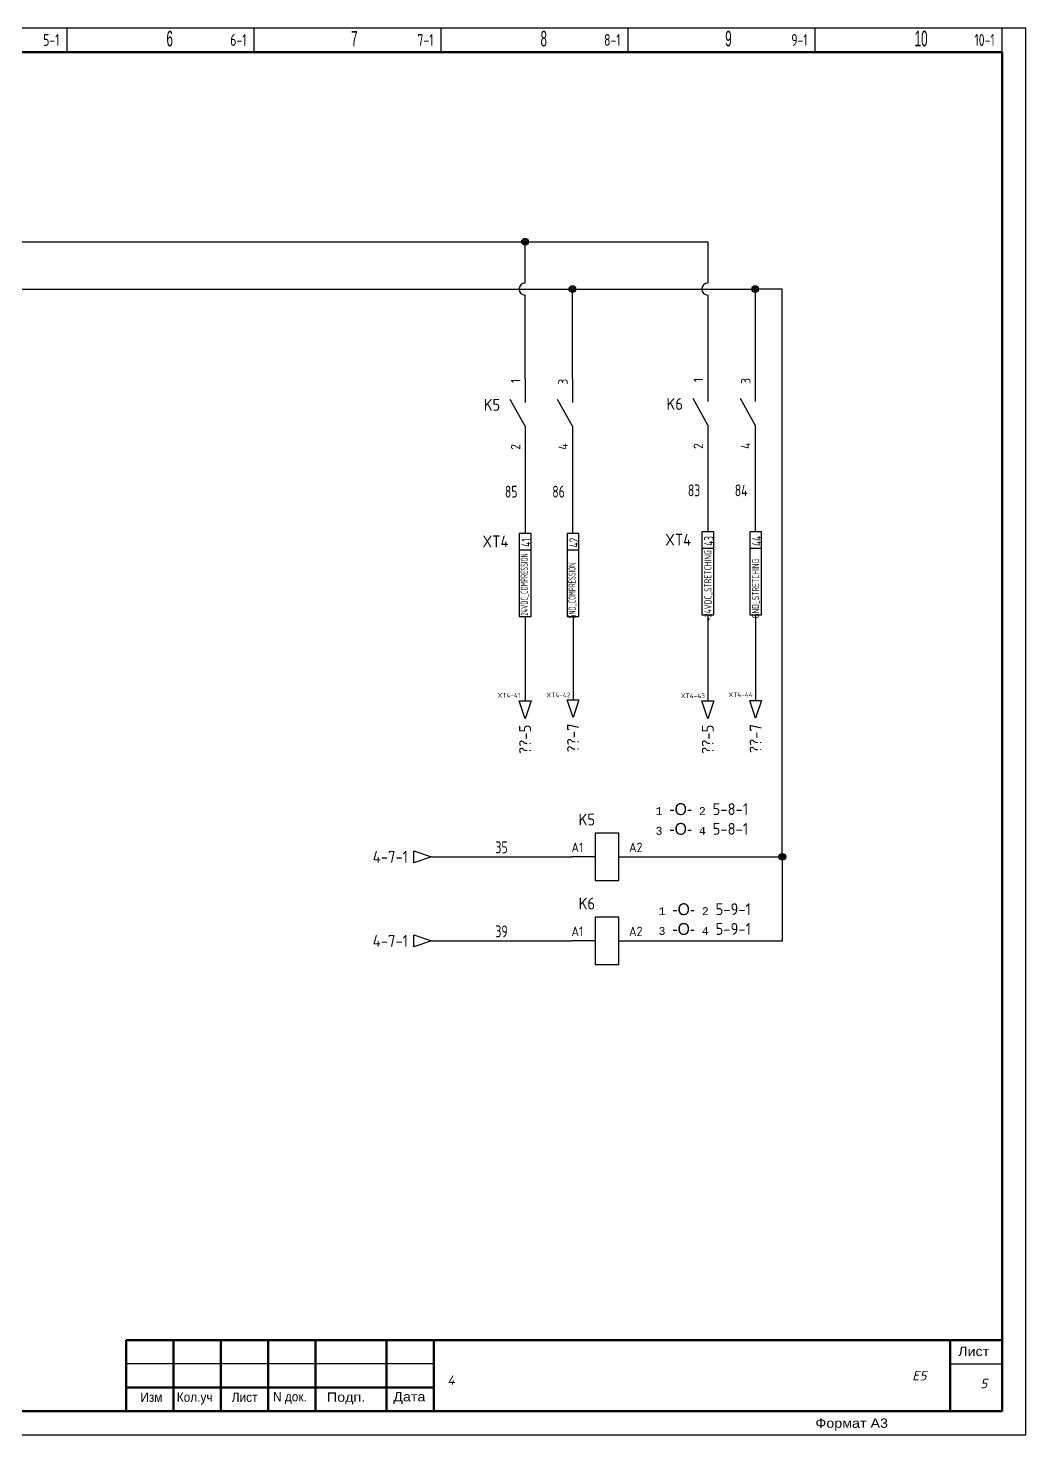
# Model space of a CAD drawing. Extents: x -20 to 400, y -5 to 292.
# Drawn here: x 189.3 to 400, y -5 to 292 of the extents above; entities that cross this region are included whole.
import ezdxf
from ezdxf.enums import TextEntityAlignment as Align

# ---------------------------------------------------------------- set-up
doc = ezdxf.new("R2010")
doc.units = 0
doc.linetypes.add('Caddy_Solid', pattern=[0])
for name, color, linetype in [('100', 7, 'Continuous'), ('BLU_2.5mm^2', 5, 'Continuous'), ('DESC', 1, 'Continuous'), ('GRN_0.75mm^2', 3, 'Continuous'), ('MISC', 2, 'Continuous'), ('RED_2.5mm^2', 1, 'Continuous'), ('SYMS', 7, 'Continuous'), ('TAGS', 51, 'Continuous'), ('TERMS', 4, 'Continuous'), ('TITLE', 7, 'Continuous'), ('WIREFIXED', 130, 'Continuous'), ('WIRENO', 70, 'Continuous'), ('XREF', 7, 'Continuous')]:
    doc.layers.add(name, color=color, linetype=linetype)
doc.styles.add('Caddy_Vectorfont1n', font='arial.ttf', dxfattribs={"width": 1.1})
doc.styles.add('Caddy_Vectorfont1p', font='arial.ttf', dxfattribs={"width": 0.9})
doc.styles.add('ITALIC', font='ITALIC')
doc.styles.add('SIMPLEX', font='simplex')
doc.styles.add('WD_IEC', font='ISOCP2.shx', dxfattribs={"width": 0.9, "height": 4})

# ---------------------------------------------------------------- blocks, each defined once
blk = doc.blocks.new('wd_tb')
at = {"layer": 'TITLE', "color": 1, "style": 'SIMPLEX'}
blk.add_attdef('CAD#', (-14.33, 3.62), '', height=1.25, rotation=90, dxfattribs=at)
at = {"layer": 'TITLE', "color": 1}
for tag, p, height, style in [('JOB#', (277.8, 5.56), 2, 'ITALIC'), ('ENGINEER', (9.37, -2.98), 1.25, 'ITALIC'), ('CHKDBY', (40.35, -2.98), 1.25, 'ITALIC'), ('DRAWNBY', (70.5, -3.39), 1.25, 'ITALIC'), ('DATE', (98.17, -3.8), 1.25, 'SIMPLEX'), ('SHTS', (385.36, -3.42), 2, 'ITALIC')]:
    blk.add_attdef(tag, p, '', height=height, dxfattribs=dict(at, style=style))
at = {"layer": 'TITLE', "color": 1, "style": 'ITALIC'}
for tag, p in [('DWG#', (377.5, 6.5)), ('TITLE#1', (133.27, -3.8)), ('TITLE#2', (163.84, -3.8)), ('TITLE#3', (197.71, -3.8))]:
    blk.add_attdef(tag, text='', height=2, dxfattribs=at).set_placement(p, align=Align.CENTER)
blk.add_attdef('SH#', text='', height=2, dxfattribs=at).set_placement((391.86, 4.83), align=Align.RIGHT)
at = {"layer": 'TITLE', "color": 7, "flags": 9}
blk.add_attdef('WD_TB', (-0.02, 0.56), '', height=1.57, dxfattribs=at)
at = {"layer": 'TITLE', "color": 1, "style": 'ITALIC', "flags": 3}
blk.add_attdef('TITLE#4', text='', height=2, dxfattribs=at).set_placement((230.75, -4.22), align=Align.CENTER)
blk = doc.blocks.new('VCR21')
for p, q in [((0, 7.5), (0, 2.5)), ((0, -2.5), (-3.125, 3.125)), ((0, -2.5), (0, -7.5))]:
    blk.add_line(p, q)
at = {"style": 'WD_IEC'}
for tag, p in [('INST', (-5.25, 7.75)), ('LOC', (-5.25, 4.25)), ('TAG2', (-5.25, 0.75)), ('XREF', (-5.25, -3.75)), ('DESC1', (-5.25, -7.6)), ('DESC2', (-5.25, -11.1)), ('DESC3', (-5.25, -14.6))]:
    blk.add_attdef(tag, text='', height=2.5, dxfattribs=at).set_placement(p, align=Align.RIGHT)
blk.add_attdef('TERM01', text='', height=2, rotation=90, dxfattribs=at).set_placement((-1, 7.5), align=Align.RIGHT)
at = {"style": 'WD_IEC', "flags": 1}
for tag, p, height in [('X2TERM01', (0, 7.5), 0.32), ('X4LINK', (-2, 0), 0.32), ('X1LINK', (-0.5, 0), 0.32), ('CONTACT', (4, -3.5), 1), ('FAMILY', (4, -5), 1), ('X8TERM02', (0, -7.5), 0.32)]:
    blk.add_attdef(tag, p, '', height=height, dxfattribs=at)
at = {"style": 'WD_IEC'}
blk.add_attdef('TERM02', (-1, -7.5), '', height=2, rotation=90, dxfattribs=at)
blk = doc.blocks.new('HCR1')
for p, q in [((-2.5, 0), (-7.5, 0)), ((2.5, 0), (7.5, 0))]:
    blk.add_line(p, q)
blk.add_lwpolyline([(-2.5, -5), (2.5, -5), (2.5, 5), (-2.5, 5)], close=True)
at = {"style": 'WD_IEC'}
for tag, p in [('INST', (-2.5, 13.62)), ('LOC', (-2.5, 10.12)), ('TAG1', (-2.5, 6.62)), ('DESC1', (-2.5, -10)), ('DESC2', (-2.5, -13.5)), ('DESC3', (-2.5, -17))]:
    blk.add_attdef(tag, text='', height=2.5, dxfattribs=at).set_placement(p, align=Align.RIGHT)
for tag, p, height, flags in [('MFG', (4.92, 12.12), 1.5, 9), ('CAT', (4.92, 9.62), 1.5, 9), ('TERM01', (-7.5, 1), 2, 8), ('X2LINK', (0, 5), 0.32, 1), ('X4TERM01', (-7.5, 0), 0.32, 1), ('X1TERM02', (7.5, 0), 0.32, 1), ('ASSYCODE', (3.5, -1.5), 1, 1), ('FAMILY', (3.5, -3), 1, 1), ('X8LINK', (0, -5), 0.32, 1), ('CATDESC', (3.5, -4.5), 1, 1)]:
    blk.add_attdef(tag, p, '', height=height, dxfattribs=dict(at, flags=flags))
at = {"style": 'WD_IEC', "flags": 8}
blk.add_attdef('TERM02', text='', height=2, dxfattribs=at).set_placement((7.5, 1), align=Align.RIGHT)
at = {"lineweight": 15, "style": 'WD_IEC'}
for tag, p in [('NO', (26.25, 0)), ('NC', (26.25, -4))]:
    blk.add_attdef(tag, text='', height=2.5, dxfattribs=at).set_placement(p, align=Align.RIGHT)
for tag, p in [('XREFNO', (27.75, 0)), ('XREFNC', (27.75, -4))]:
    blk.add_attdef(tag, p, '', height=2.5, dxfattribs=at)
blk = doc.blocks.new('WDDOT')
for radius in [0.72, 0.449, 0.223]:
    blk.add_circle((0, 0), radius)
blk = doc.blocks.new('WD_WNV')
at = {"linetype": 'Continuous', "style": 'WD_IEC', "width": 0.8}
blk.add_attdef('WIRENO', text='', height=2.5, dxfattribs=at).set_placement((-1.6, 0), align=Align.MIDDLE_RIGHT)
at = {"style": 'WD_IEC', "flags": 1}
for tag, p in [('W08USER', (-1, 0.375)), ('W04USER', (-1, 0.875)), ('W05USER', (-1, 0.75)), ('W09USER', (-1, 0.25)), ('W03USER', (-1, 1)), ('W06USER', (-1, 0.625)), ('W07USER', (-1, 0.5)), ('W02USER', (-1, 1.125)), ('W01USER', (-1, 1.25)), ('W10USER', (-1, 0.125))]:
    blk.add_attdef(tag, text='', height=0.08, dxfattribs=at).set_placement(p, align=Align.CENTER)
blk = doc.blocks.new('HA1D3')
blk.add_lwpolyline([(0, 0), (-3.75, -1.25), (-3.75, 1.25)], close=True)
at = {"style": 'WD_IEC'}
for tag, p, height, flags in [('WIRENO', (1.25, 1), 2.5, 8), ('X1TERM01', (0, 0), 0.32, 1)]:
    blk.add_attdef(tag, p, '', height=height, dxfattribs=dict(at, flags=flags))
blk.add_attdef('XREF', text='', height=2.5, dxfattribs=at).set_placement((-5, 0), align=Align.MIDDLE_RIGHT)
at = {"style": 'WD_IEC', "flags": 1}
blk.add_attdef('SIGCODE', text='', height=1, dxfattribs=at).set_placement((-2.5, 1.8), align=Align.RIGHT)
at = {"style": 'WD_IEC'}
blk.add_attdef('DESC1', text='', height=2.5, dxfattribs=at).set_placement((1.25, -1), align=Align.TOP_LEFT)
blk = doc.blocks.new('WD_WNH')
at = {"linetype": 'Continuous', "style": 'WD_IEC', "width": 0.8}
blk.add_attdef('WIRENO', text='', height=2.5, dxfattribs=at).set_placement((0, 0.75), align=Align.CENTER)
at = {"style": 'WD_IEC', "flags": 1}
for tag, p in [('W08USER', (0, 0.375)), ('W04USER', (0, 0.875)), ('W05USER', (0, 0.75)), ('W09USER', (0, 0.25)), ('W03USER', (0, 1)), ('W06USER', (0, 0.625)), ('W07USER', (0, 0.5)), ('W02USER', (0, 1.125)), ('W01USER', (0, 1.25)), ('W10USER', (0, 0.125))]:
    blk.add_attdef(tag, text='', height=0.08, dxfattribs=at).set_placement(p, align=Align.CENTER)
blk = doc.blocks.new('VT0001_002')
at = {"layer": 'BLU_2.5mm^2', "color": 0, "transparency": 33554687}
blk.add_line((0, -3.43), (2.5, -3.43), dxfattribs=at)
blk.add_lwpolyline([(0, -17.5), (2.5, -17.5), (2.5, 0), (0, 0)], close=True, dxfattribs=at)
at = {"color": 2, "lineweight": 15, "true_color": 0xf1eb1f, "transparency": 33554687, "style": 'WD_IEC'}
for tag, p in [('INST', (-2.25, 5.32)), ('LOC', (-2.25, 1.32)), ('DESC1', (-2.25, -10.43)), ('DESC2', (-2.25, -13.93)), ('DESC3', (-2.25, -17.43))]:
    blk.add_attdef(tag, text='', height=2.5, dxfattribs=at).set_placement(p, align=Align.RIGHT)
at = {"color": 2, "lineweight": 15, "true_color": 0xf1eb1f, "transparency": 33554687, "style": 'WD_IEC', "flags": 1}
for tag, p, height in [('ASSYCODE', (2.75, 7.32), 1), ('CATDESC', (2.75, 5.82), 1), ('MFG', (2.75, 3.82), 1.5), ('CAT', (2.75, 1.32), 1.5)]:
    blk.add_attdef(tag, p, '', height=height, dxfattribs=at)
at = {"color": 2, "lineweight": 15, "true_color": 0xf1eb1f, "transparency": 33554687, "style": 'WD_IEC', "width": 0.8}
blk.add_attdef('TERM01', text='', height=2, rotation=89.5557, dxfattribs=at).set_placement((0.47, -1.92), align=Align.TOP_CENTER)
at = {"color": 0, "transparency": 33554687, "flags": 1}
blk.add_attdef('X2LINK', (1.25, 0), '', height=0.01, dxfattribs=at)
at = {"color": 0, "transparency": 33554687, "style": 'WD_IEC', "flags": 1}
for tag, p, height in [('X2TERM01', (1.25, 0), 0.08), ('STRIPSEQ', (0, -3.43), 0.03), ('LINKTERM', (0, -3.47), 0.03), ('X8TERM01', (1.25, -17.5), 0.08)]:
    blk.add_attdef(tag, p, '', height=height, dxfattribs=at)
at = {"color": 2, "lineweight": 15, "true_color": 0xf1eb1f, "transparency": 33554687, "style": 'WD_IEC', "flags": 8}
blk.add_attdef('TAGSTRIP', text='', height=2.5, dxfattribs=at).set_placement((-2.25, -2.93), align=Align.RIGHT)
blk = doc.blocks.new('HA1S4')
blk.add_lwpolyline([(0, -3.75), (-1.25, 0), (1.25, 0)], close=True)
at = {"style": 'WD_IEC', "flags": 8}
blk.add_attdef('WIRENO', (-1, 1.25), '', height=2.5, rotation=90, dxfattribs=at)
at = {"style": 'WD_IEC'}
blk.add_attdef('DESC1', text='', height=2.5, rotation=90, dxfattribs=at).set_placement((1, 1.25), align=Align.TOP_LEFT)
at = {"style": 'WD_IEC', "flags": 1}
blk.add_attdef('X2TERM01', (0, 0), '', height=0.32, dxfattribs=at)
blk.add_attdef('SIGCODE', text='', height=1, dxfattribs=at).set_placement((-2.5, -3.2), align=Align.RIGHT)
at = {"style": 'WD_IEC'}
blk.add_attdef('XREF', text='', height=2.5, rotation=90, dxfattribs=at).set_placement((0, -5), align=Align.MIDDLE_RIGHT)

msp = doc.modelspace()

# ---------------------------------------------------------------- linework, layer by layer
at = {"linetype": 'Caddy_Solid', "lineweight": 25}
for p, q in [((197.5, 287), (197.5, 292)), ((237, 287), (237, 292)), ((276.5, 287), (276.5, 292)), ((316, 287), (316, 292)), ((355.5, 287), (355.5, 292)), ((395, 287), (395, 292))]:
    msp.add_line(p, q, dxfattribs=at)
at = {"layer": '100', "linetype": 'Caddy_Solid', "lineweight": 50}
for p, q in [((0, 286.94), (395, 286.94)), ((395, 286.94), (395, 0)), ((210, 15), (395, 15)), ((210, 0), (210, 15)), ((220, 0), (220, 15)), ((230, 0), (230, 15)), ((240, 0), (240, 15)), ((250, 0), (250, 15)), ((265, 0), (265, 15)), ((275, 0), (275, 15)), ((384, 0), (384, 15)), ((210, 5), (275, 5)), ((395, 0), (-12, 0))]:
    msp.add_line(p, q, dxfattribs=at)
at = {"layer": '100', "linetype": 'Caddy_Solid', "lineweight": 25}
for p, q in [((275, 10), (210, 10)), ((384, 10), (395, 10))]:
    msp.add_line(p, q, dxfattribs=at)
at = {"layer": 'GRN_0.75mm^2'}
for p, q in [((274.51, 117.04), (304.03, 117.04)), ((274.51, 99.3), (304.03, 99.3))]:
    msp.add_line(p, q, dxfattribs=at)
at = {"layer": 'RED_2.5mm^2'}
for p, q in [((24.93, 246.9), (332.83, 246.9)), ((294.24, 238.17), (294.24, 246.9)), ((332.83, 246.9), (332.83, 238.17)), ((24.83, 236.9), (342.83, 236.9)), ((294.24, 217.97), (294.24, 235.63)), ((304.24, 217.97), (304.24, 236.9)), ((332.83, 235.63), (332.83, 218.15)), ((342.83, 236.9), (342.83, 218.15)), ((348.55, 236.9), (342.83, 236.9)), ((348.55, 117.04), (348.55, 236.9)), ((294.24, 202.97), (294.24, 185.31)), ((304.24, 202.97), (304.24, 185.31)), ((332.83, 203.15), (332.83, 185.66)), ((342.83, 203.15), (342.83, 185.66)), ((294.24, 167.81), (294.24, 149.94)), ((304.37, 167.81), (304.37, 150.2)), ((332.83, 168.16), (332.83, 149.94)), ((342.93, 168.16), (342.93, 150.07)), ((319.03, 117.04), (348.55, 117.04)), ((348.58, 99.3), (348.58, 117.04)), ((319.03, 99.3), (348.58, 99.3))]:
    msp.add_line(p, q, dxfattribs=at)
for centre in [(294.24, 236.9), (332.83, 236.9)]:
    msp.add_arc(centre, 1.27, 90, 270, dxfattribs=at)
at = {"layer": 'SYMS'}
msp.add_lwpolyline([(-20, -5), (400, -5), (400, 292), (-20, 292)], close=True, dxfattribs=at)

# ---------------------------------------------------------------- block references
for p in [(294.24, 246.9), (304.24, 236.9), (342.83, 236.9), (348.58, 117.04)]:
    msp.add_blockref('WDDOT', p, dxfattribs=at)
ref = msp.add_blockref('VCR21', (294.24, 210.47), dxfattribs=at)
ref.add_attrib('TAG2', 'K5', dxfattribs={"layer": 'TAGS', "height": 2.5, "style": 'WD_IEC'}).set_placement((288.99, 211.22), align=Align.RIGHT)
ref.add_attrib('TERM01', '1', dxfattribs={"layer": 'TERMS', "height": 2, "rotation": 90, "style": 'WD_IEC'}).set_placement((293.24, 217.97), align=Align.RIGHT)
ref.add_attrib('TERM02', '2', (293.24, 202.97), dxfattribs={"layer": 'TERMS', "height": 2, "rotation": 90, "style": 'WD_IEC'})
ref = msp.add_blockref('VCR21', (304.24, 210.47), dxfattribs=at)
ref.add_attrib('TERM01', '3', dxfattribs={"layer": 'TERMS', "height": 2, "rotation": 90, "style": 'WD_IEC'}).set_placement((303.24, 217.97), align=Align.RIGHT)
ref.add_attrib('TERM02', '4', (303.24, 202.97), dxfattribs={"layer": 'TERMS', "height": 2, "rotation": 90, "style": 'WD_IEC'})
ref = msp.add_blockref('VCR21', (332.83, 210.65), dxfattribs=at)
ref.add_attrib('TAG2', 'K6', dxfattribs={"layer": 'TAGS', "height": 2.5, "style": 'WD_IEC'}).set_placement((327.58, 211.4), align=Align.RIGHT)
ref.add_attrib('TERM01', '1', dxfattribs={"layer": 'TERMS', "height": 2, "rotation": 90, "style": 'WD_IEC'}).set_placement((331.83, 218.15), align=Align.RIGHT)
ref.add_attrib('TERM02', '2', (331.83, 203.15), dxfattribs={"layer": 'TERMS', "height": 2, "rotation": 90, "style": 'WD_IEC'})
ref = msp.add_blockref('VCR21', (342.83, 210.65), dxfattribs=at)
ref.add_attrib('TERM01', '3', dxfattribs={"layer": 'TERMS', "height": 2, "rotation": 90, "style": 'WD_IEC'}).set_placement((341.83, 218.15), align=Align.RIGHT)
ref.add_attrib('TERM02', '4', (341.83, 203.15), dxfattribs={"layer": 'TERMS', "height": 2, "rotation": 90, "style": 'WD_IEC'})
ref = msp.add_blockref('VT0001_002', (292.99, 185.31), dxfattribs=at)
ref.add_attrib('TERM01', '41', dxfattribs={"layer": 'TERMS', "color": 2, "lineweight": 15, "true_color": 0xf1eb1f, "transparency": 33554687, "height": 2, "rotation": 89.5557, "style": 'WD_IEC', "width": 0.8}).set_placement((293.47, 183.39), align=Align.TOP_CENTER)
ref.add_attrib('TAGSTRIP', 'XT4', dxfattribs={"layer": 'TAGS', "color": 2, "lineweight": 15, "true_color": 0xf1eb1f, "transparency": 33554687, "height": 2.5, "style": 'WD_IEC', "flags": 8}).set_placement((290.74, 182.39), align=Align.RIGHT)
ref.add_attrib('DESC1', '+24VDC_COMPRESSION', dxfattribs={"layer": 'DESC', "color": 2, "lineweight": 15, "true_color": 0xf1eb1f, "transparency": 33554687, "height": 1.5, "rotation": 90, "style": 'WD_IEC', "width": 0.6}).set_placement((294.83, 181.1), align=Align.RIGHT)
ref = msp.add_blockref('VT0001_002', (303.12, 185.31), dxfattribs=at)
ref.add_attrib('TERM01', '42', dxfattribs={"layer": 'TERMS', "color": 2, "lineweight": 15, "true_color": 0xf1eb1f, "transparency": 33554687, "height": 2, "rotation": 89.5557, "style": 'WD_IEC', "width": 0.8}).set_placement((303.59, 183.39), align=Align.TOP_CENTER)
ref.add_attrib('DESC1', 'GND_COMPRESSION', dxfattribs={"layer": 'DESC', "color": 2, "lineweight": 15, "true_color": 0xf1eb1f, "transparency": 33554687, "height": 1.5, "rotation": 90, "style": 'WD_IEC', "width": 0.6}).set_placement((304.91, 179.12), align=Align.RIGHT)
ref = msp.add_blockref('VT0001_002', (331.58, 185.66), dxfattribs=at)
ref.add_attrib('TERM01', '43', dxfattribs={"layer": 'TERMS', "color": 2, "lineweight": 15, "true_color": 0xf1eb1f, "transparency": 33554687, "height": 2, "rotation": 89.5557, "style": 'WD_IEC', "width": 0.8}).set_placement((332.06, 183.74), align=Align.TOP_CENTER)
ref.add_attrib('TAGSTRIP', 'XT4', dxfattribs={"layer": 'TAGS', "color": 2, "lineweight": 15, "true_color": 0xf1eb1f, "transparency": 33554687, "height": 2.5, "style": 'WD_IEC', "flags": 8}).set_placement((329.33, 182.74), align=Align.RIGHT)
ref.add_attrib('DESC1', '+24VDC_STRETCHING', dxfattribs={"layer": 'DESC', "color": 2, "lineweight": 15, "true_color": 0xf1eb1f, "transparency": 33554687, "height": 1.5, "rotation": 90, "style": 'WD_IEC', "width": 0.7}).set_placement((333.61, 181.77), align=Align.RIGHT)
ref = msp.add_blockref('VT0001_002', (341.68, 185.66), dxfattribs=at)
ref.add_attrib('TERM01', '44', dxfattribs={"layer": 'TERMS', "color": 2, "lineweight": 15, "true_color": 0xf1eb1f, "transparency": 33554687, "height": 2, "rotation": 89.5557, "style": 'WD_IEC', "width": 0.8}).set_placement((342.16, 183.74), align=Align.TOP_CENTER)
ref.add_attrib('DESC1', 'GND_STRETCHING', dxfattribs={"layer": 'DESC', "color": 2, "lineweight": 15, "true_color": 0xf1eb1f, "transparency": 33554687, "height": 1.5, "rotation": 90, "style": 'WD_IEC', "width": 0.7}).set_placement((343.66, 179.98), align=Align.RIGHT)
ref = msp.add_blockref('HA1S4', (294.24, 149.94), dxfattribs=at)
ref.add_attrib('SIGCODE', 'XT4-41', dxfattribs={"layer": 'MISC', "height": 1, "style": 'WD_IEC'}).set_placement((293.29, 150.63), align=Align.RIGHT)
ref.add_attrib('XREF', '??-5', dxfattribs={"layer": 'XREF', "height": 2.5, "rotation": 90, "style": 'WD_IEC'}).set_placement((294.24, 144.94), align=Align.MIDDLE_RIGHT)
ref = msp.add_blockref('HA1S4', (304.37, 150.2), dxfattribs=at)
ref.add_attrib('SIGCODE', 'XT4-42', dxfattribs={"layer": 'MISC', "height": 1, "style": 'WD_IEC'}).set_placement((303.81, 150.71), align=Align.RIGHT)
ref.add_attrib('XREF', '??-7', dxfattribs={"layer": 'XREF', "height": 2.5, "rotation": 90, "style": 'WD_IEC'}).set_placement((304.37, 145.2), align=Align.MIDDLE_RIGHT)
ref = msp.add_blockref('HA1S4', (332.83, 149.94), dxfattribs=at)
ref.add_attrib('SIGCODE', 'XT4-43', dxfattribs={"layer": 'MISC', "height": 1, "style": 'WD_IEC'}).set_placement((332.23, 150.54), align=Align.RIGHT)
ref.add_attrib('XREF', '??-5', dxfattribs={"layer": 'XREF', "height": 2.5, "rotation": 90, "style": 'WD_IEC'}).set_placement((332.83, 144.94), align=Align.MIDDLE_RIGHT)
ref = msp.add_blockref('HA1S4', (342.93, 150.07), dxfattribs=at)
ref.add_attrib('SIGCODE', 'XT4-44', dxfattribs={"layer": 'MISC', "height": 1, "style": 'WD_IEC'}).set_placement((342.33, 150.79), align=Align.RIGHT)
ref.add_attrib('XREF', '??-7', dxfattribs={"layer": 'XREF', "height": 2.5, "rotation": 90, "style": 'WD_IEC'}).set_placement((342.93, 145.07), align=Align.MIDDLE_RIGHT)
ref = msp.add_blockref('HCR1', (311.53, 117.04), dxfattribs=at)
ref.add_attrib('TAG1', 'K5', dxfattribs={"layer": 'TAGS', "height": 2.5, "style": 'WD_IEC'}).set_placement((309.03, 123.66), align=Align.RIGHT)
ref.add_attrib('TERM01', 'A1', (304.03, 118.04), dxfattribs={"layer": 'TERMS', "height": 2, "style": 'WD_IEC', "flags": 8})
ref.add_attrib('TERM02', 'A2', dxfattribs={"layer": 'TERMS', "height": 2, "style": 'WD_IEC', "flags": 8}).set_placement((319.03, 118.04), align=Align.RIGHT)
ref = msp.add_blockref('HA1D3', (274.51, 117.04), dxfattribs=at)
ref.add_attrib('XREF', '4-7-1', dxfattribs={"layer": 'XREF', "height": 2.5, "style": 'WD_IEC'}).set_placement((269.51, 117.04), align=Align.MIDDLE_RIGHT)
ref = msp.add_blockref('HCR1', (311.53, 99.3), dxfattribs=at)
ref.add_attrib('TAG1', 'K6', dxfattribs={"layer": 'TAGS', "height": 2.5, "style": 'WD_IEC'}).set_placement((309.03, 105.93), align=Align.RIGHT)
ref.add_attrib('TERM01', 'A1', (304.03, 100.3), dxfattribs={"layer": 'TERMS', "height": 2, "style": 'WD_IEC', "flags": 8})
ref.add_attrib('TERM02', 'A2', dxfattribs={"layer": 'TERMS', "height": 2, "style": 'WD_IEC', "flags": 8}).set_placement((319.03, 100.3), align=Align.RIGHT)
ref = msp.add_blockref('HA1D3', (274.51, 99.3), dxfattribs=at)
ref.add_attrib('XREF', '4-7-1', dxfattribs={"layer": 'XREF', "height": 2.5, "style": 'WD_IEC'}).set_placement((269.51, 99.3), align=Align.MIDDLE_RIGHT)
ref = msp.add_blockref('wd_tb', (0, 0), dxfattribs=at)
ref.add_attrib('CAD#', 'D:\\ПРОЕКТИ\\01 МОДЕРНИЗАЦИЯ СТЕНДА ГИДРОАМОРТИЗАТОРОВ\\КД\\STAS60_NEW\\5.DWG', (-14.33, 3.62), dxfattribs={"layer": 'TITLE', "color": 1, "height": 1.25, "rotation": 90, "style": 'SIMPLEX'})
ref.add_attrib('JOB#', '4', (277.8, 5.56), dxfattribs={"layer": 'TITLE', "color": 1, "height": 2, "style": 'ITALIC'})
ref.add_attrib('DWG#', 'Е5', dxfattribs={"layer": 'TITLE', "color": 1, "height": 2, "style": 'ITALIC'}).set_placement((377.5, 6.5), align=Align.CENTER)
ref.add_attrib('SH#', '5', dxfattribs={"layer": 'TITLE', "color": 1, "height": 2, "style": 'ITALIC'}).set_placement((391.86, 4.83), align=Align.RIGHT)
at = {"layer": 'WIREFIXED'}
ref = msp.add_blockref('WD_WNV', (197.5, 289.5), dxfattribs=at)
ref.add_attrib('WIRENOF', '5-1', dxfattribs={"linetype": 'Continuous', "height": 2.5, "style": 'WD_IEC', "width": 0.8}).set_placement((195.9, 289.5), align=Align.MIDDLE_RIGHT)
ref = msp.add_blockref('WD_WNV', (237, 289.5), dxfattribs=at)
ref.add_attrib('WIRENOF', '6-1', dxfattribs={"linetype": 'Continuous', "height": 2.5, "style": 'WD_IEC', "width": 0.8}).set_placement((235.4, 289.5), align=Align.MIDDLE_RIGHT)
ref = msp.add_blockref('WD_WNV', (276.5, 289.5), dxfattribs=at)
ref.add_attrib('WIRENOF', '7-1', dxfattribs={"linetype": 'Continuous', "height": 2.5, "style": 'WD_IEC', "width": 0.8}).set_placement((274.9, 289.5), align=Align.MIDDLE_RIGHT)
ref = msp.add_blockref('WD_WNV', (316, 289.5), dxfattribs=at)
ref.add_attrib('WIRENOF', '8-1', dxfattribs={"linetype": 'Continuous', "height": 2.5, "style": 'WD_IEC', "width": 0.8}).set_placement((314.4, 289.5), align=Align.MIDDLE_RIGHT)
ref = msp.add_blockref('WD_WNV', (355.5, 289.5), dxfattribs=at)
ref.add_attrib('WIRENOF', '9-1', dxfattribs={"linetype": 'Continuous', "height": 2.5, "style": 'WD_IEC', "width": 0.8}).set_placement((353.9, 289.5), align=Align.MIDDLE_RIGHT)
ref = msp.add_blockref('WD_WNV', (395, 289.5), dxfattribs=at)
ref.add_attrib('WIRENOF', '10-1', dxfattribs={"linetype": 'Continuous', "height": 2.5, "style": 'WD_IEC', "width": 0.8}).set_placement((393.4, 289.5), align=Align.MIDDLE_RIGHT)
at = {"layer": 'WIRENO'}
ref = msp.add_blockref('WD_WNV', (294.24, 194.14), dxfattribs=at)
ref.add_attrib('WIRENO', '85', dxfattribs={"linetype": 'Continuous', "height": 2.5, "style": 'WD_IEC', "width": 0.8}).set_placement((292.64, 194.14), align=Align.MIDDLE_RIGHT)
ref = msp.add_blockref('WD_WNV', (304.24, 194.14), dxfattribs=at)
ref.add_attrib('WIRENO', '86', dxfattribs={"linetype": 'Continuous', "height": 2.5, "style": 'WD_IEC', "width": 0.8}).set_placement((302.64, 194.14), align=Align.MIDDLE_RIGHT)
ref = msp.add_blockref('WD_WNV', (332.83, 194.41), dxfattribs=at)
ref.add_attrib('WIRENO', '83', dxfattribs={"linetype": 'Continuous', "height": 2.5, "style": 'WD_IEC', "width": 0.8}).set_placement((331.23, 194.41), align=Align.MIDDLE_RIGHT)
ref = msp.add_blockref('WD_WNV', (342.83, 194.41), dxfattribs=at)
ref.add_attrib('WIRENO', '84', dxfattribs={"linetype": 'Continuous', "height": 2.5, "style": 'WD_IEC', "width": 0.8}).set_placement((341.23, 194.41), align=Align.MIDDLE_RIGHT)
ref = msp.add_blockref('WD_WNH', (289.27, 117.04), dxfattribs=at)
ref.add_attrib('WIRENO', '35', dxfattribs={"linetype": 'Continuous', "height": 2.5, "style": 'WD_IEC', "width": 0.8}).set_placement((289.27, 117.79), align=Align.CENTER)
ref = msp.add_blockref('WD_WNH', (289.27, 99.3), dxfattribs=at)
ref.add_attrib('WIRENO', '39', dxfattribs={"linetype": 'Continuous', "height": 2.5, "style": 'WD_IEC', "width": 0.8}).set_placement((289.27, 100.05), align=Align.CENTER)

# ---------------------------------------------------------------- texts
at = {"lineweight": 60, "style": 'Caddy_Vectorfont1p', "width": 0.54}
for s, height, p in [('6', 3.27, (218.5, 288.16)), ('7', 3.27, (257.5, 288.16)), ('8', 3.27, (297.5, 288.16)), ('9', 3.27, (336.5, 288.16)), ('10', 3.275, (376.5, 288.16))]:
    msp.add_text(s, height=height, dxfattribs=at).set_placement(p)
at = {"layer": '100', "lineweight": 25, "style": 'Caddy_Vectorfont1n'}
for s, width, p in [('Лист', 1.1, (385.7, 11.64)), ('Изм', 0.913, (212.99, 1.97)), ('Кол.уч', 0.913, (220.68, 1.99)), ('Лист', 0.913, (232.29, 1.97)), ('N док.', 0.913, (241, 2.08)), ('Подп.', 1.1, (252.39, 1.99)), ('Дата', 1.1, (266.4, 2.08)), ('Формат А3', 1.1, (355.56, -3.51))]:
    msp.add_text(s, height=1.965, dxfattribs=dict(at, width=width)).set_placement(p)
at = {"layer": 'XREF', "char_height": 2.5, "attachment_point": 1, "style": 'WD_IEC'}
for s, insert in [('\\W1;{\\Fmonotxt.shx|c0;\\H0.67x;1 }{\\Facaderef.shx|c0;-O-} {\\Fmonotxt.shx|c0;\\H0.67x;2} 5-8-1\\P{\\Fmonotxt.shx|c0;\\H0.67x;3 }{\\Facaderef.shx|c0;-O-} {\\Fmonotxt.shx|c0;\\H0.67x;4} 5-8-1', (321.8, 128.36)), ('\\W1;{\\Fmonotxt.shx|c0;\\H0.67x;1 }{\\Facaderef.shx|c0;-O-} {\\Fmonotxt.shx|c0;\\H0.67x;2} 5-9-1\\P{\\Fmonotxt.shx|c0;\\H0.67x;3 }{\\Facaderef.shx|c0;-O-} {\\Fmonotxt.shx|c0;\\H0.67x;4} 5-9-1', (322.43, 107.23))]:
    msp.add_mtext(s, dxfattribs=dict(at, insert=insert))

doc.saveas('drawing.dxf')
